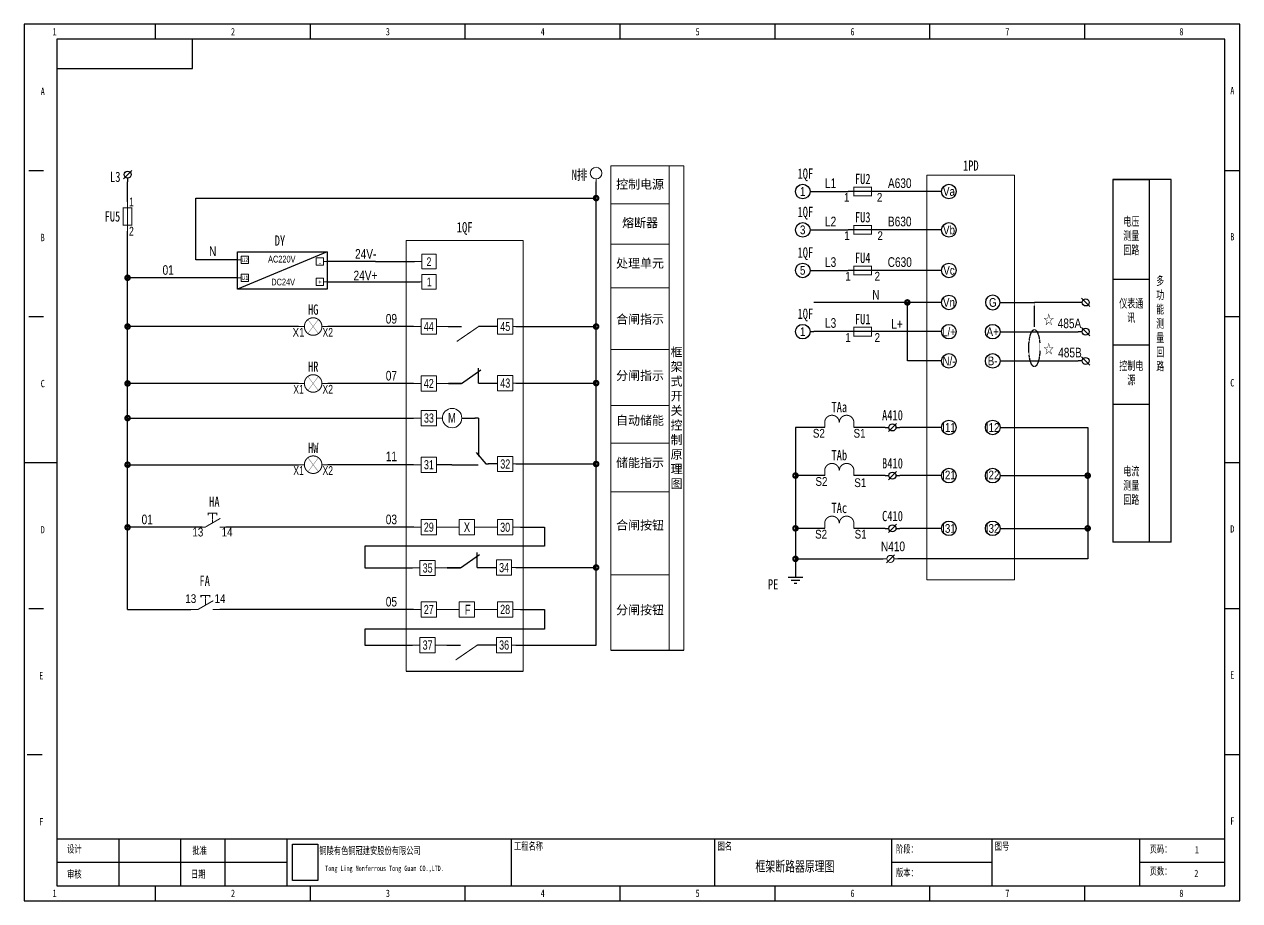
# Model space of a CAD drawing. Header units: millimetres. Extents: x 401220 to 2750366, y -101310 to 943175.
# Drawn here: x 1110437 to 1172018, y 68283 to 112675 of the extents above; entities that cross this region are included whole.
import ezdxf
from ezdxf.enums import TextEntityAlignment as Align

# ---------------------------------------------------------------- set-up
doc = ezdxf.new("R2010")
doc.units = ezdxf.units.MM
doc.linetypes.add('HIDDEN', pattern=[0.375, 0.25, -0.125])
doc.layers.add('CONNECT', color=3, linetype='Continuous')
doc.layers.add('DIM', color=1, linetype='Continuous')
doc.layers.add('TEXT', color=4, linetype='Continuous', lineweight=0)
doc.styles.add('IDQSTYLE', font='NSimSun.ttf', dxfattribs={"width": 0.7})
doc.styles.add('LEAD', font='simsun.ttf', dxfattribs={"width": 0.8})
doc.styles.add('NERIN_ISOCP', font='simsun.ttf', dxfattribs={"width": 0.75})
doc.styles.add('ROMANS', font='仿宋_GB2312.ttf', dxfattribs={"width": 0.67})
doc.styles.get("Standard").update_dxf_attribs({"font": 'arial.ttf', "bigfont": 'hzdx.shx'})

# ---------------------------------------------------------------- blocks, each defined once
blk = doc.blocks.new('SYMB2_M_PWF2')
at = {"color": 7}
for p, q in [((0.5, 0), (0, 0)), ((2.5, 0), (0.5, 0)), ((10, 0), (7.5, 0))]:
    blk.add_line(p, q, dxfattribs=at)
at = {"color": 7, "linetype": 'HIDDEN'}
blk.add_line((5, -1.44), (5, -4.8), dxfattribs=at)
at = {"color": 7, "linetype": 'Continuous', "const_width": 0.35}
blk.add_lwpolyline([(7.5, 0), (2.3, -3)], dxfattribs=at)
at = {"color": 7, "const_width": 0.35}
blk.add_lwpolyline([(6.5, -4.1), (6.5, -4.8), (3.5, -4.8), (3.5, -4.1)], dxfattribs=at)
blk = doc.blocks.new('SYMB2_M_PWF31')
at = {"color": 7}
for p, q in [((0, 0), (2, 0)), ((10, 0), (8, 0))]:
    blk.add_line(p, q, dxfattribs=at)
at = {"color": 7, "const_width": 0.35}
blk.add_lwpolyline([(2, 0, 1), (8, 0, 1), (2, 0, -0.185156)], format="xyb", dxfattribs=at)
at = {"color": 7, "const_width": 0.1}
for points in [[(6.8, 2.4), (3.2, -2.4)], [(3.2, 2.4), (6.8, -2.4)]]:
    blk.add_lwpolyline(points, dxfattribs=at)
blk = doc.blocks.new('SYMB2_M_PWF20')
at = {"color": 7}
blk.add_line((0, 0), (10, 0), dxfattribs=at)
at = {"color": 7, "const_width": 0.35}
blk.add_lwpolyline([(8, -1.5), (8, 1.5), (2, 1.5), (2, -1.5)], close=True, dxfattribs=at)
blk = doc.blocks.new('SYMB2_S_PWF22a')
for p, q in [((1.41, 3.91), (-1.41, 1.09)), ((0, 1.3), (0, 0))]:
    blk.add_line(p, q)
blk.add_circle((0, 2.5), 1.2)
blk = doc.blocks.new('SYMB2_S_PWF15')
blk.add_line((0, 1), (0, 0))
blk.add_circle((0, 3), 2)
blk = doc.blocks.new('SYMB2_M_PWF26')
at = {"color": 7, "const_width": 0.35}
for points in [[(0, 0), (0, 1.67, -1), (5, 1.67, -2.414214)], [(5, 1.67, -1), (10, 1.67), (10, 0)]]:
    blk.add_lwpolyline(points, format="xyb", dxfattribs=at)
blk = doc.blocks.new('SYMB2_S_PWF4')
at = {"color": 7}
for p, q in [((-5, -0.5), (-5, 0.5)), ((-4, -1.5), (-4, 1.5)), ((-3, -2.5), (-3, 2.5)), ((0, 0), (-3, 0))]:
    blk.add_line(p, q, dxfattribs=at)
at = {"color": 7, "const_width": 0.3}
for points in [[(-5, 0.5), (-5, -0.5)], [(-4, 1.5), (-4, -1.5)], [(-3, 2.5), (-3, -2.5)]]:
    blk.add_lwpolyline(points, dxfattribs=at)
blk = doc.blocks.new('SYMB2_S_PWF23a')
for p, q in [((0, -1.3), (0, 0)), ((1.41, -1.09), (-1.41, -3.91))]:
    blk.add_line(p, q)
blk.add_circle((0, -2.5), 1.2)
blk = doc.blocks.new('SYMB2_M_PWF87')
at = {"color": 7}
for p, q in [((0, 0), (1.3, 0)), ((3.7, 0), (5, 0))]:
    blk.add_line(p, q, dxfattribs=at)
for p, q in [((2.5, 0), (1.1, -1.4)), ((3.9, 1.4), (2.5, 0))]:
    blk.add_line(p, q)
blk.add_circle((2.5, 0), 1.2)
blk = doc.blocks.new('SYMB2_S_PWF13a')
blk.add_line((-1.25, 0), (0, 0))
blk.add_circle((-3.75, 0), 2.5)
blk = doc.blocks.new('SYMB2_S_PWF27')
blk.add_line((-5, 0), (0, 0))
blk.add_lwpolyline([(-15, 5), (-5, 5), (-5, -5), (-15, -5)], close=True)
blk = doc.blocks.new('SYMB2_S_PWF30')
at = {"xscale": 0.5000000000000007, "yscale": 0.5000000000000007, "zscale": 0.5000000000000007, "rotation": 179.9999969295298}
blk.add_blockref('SYMB2_S_PWF27', (0, 0), dxfattribs=at)

msp = doc.modelspace()

# ---------------------------------------------------------------- linework, layer by layer
at = {"ltscale": 4}
for p, q in [((1117088, 111928), (1117088, 112675.3)), ((1124935.1, 111928), (1124935.1, 112675.3)), ((1132782.2, 111928), (1132782.2, 112675.3)), ((1140629.3, 111928), (1140629.3, 112675.3)), ((1148476.3, 111928), (1148476.3, 112675.3)), ((1156323.4, 111928), (1156323.4, 112675.3)), ((1164170.5, 111928), (1164170.5, 112675.3)), ((1118956.3, 110433.3), (1118956.3, 111928)), ((1112080.8, 110433.3), (1118956.3, 110433.3)), ((1110660.8, 105276.7), (1111408.2, 105276.7)), ((1171270.3, 105276.7), (1172017.6, 105276.7)), ((1110660.8, 97878), (1111408.2, 97878)), ((1171270.3, 97878), (1172017.6, 97878)), ((1110436.6, 90479.3), (1112080.8, 90479.3)), ((1171270.3, 90479.3), (1172017.6, 90479.3)), ((1110660.8, 83080.6), (1111408.2, 83080.6)), ((1171270.3, 83080.6), (1172017.6, 83080.6)), ((1110586.1, 75681.9), (1111333.4, 75681.9)), ((1171270.3, 75681.9), (1172017.6, 75681.9)), ((1112080.8, 71422), (1171270.3, 71422)), ((1115219.6, 71422), (1115219.6, 69030.5)), ((1118358.4, 71422), (1118358.4, 69030.5)), ((1120600.5, 71422), (1120600.5, 69030.5)), ((1123739.3, 71422), (1123739.3, 69030.5)), ((1135098.9, 71422), (1135098.9, 69030.5)), ((1145412.2, 71422), (1145412.2, 69030.5)), ((1154380.4, 71422), (1154380.4, 69030.5)), ((1159462.3, 71422), (1159462.3, 69030.5)), ((1166935.7, 71422), (1166935.7, 69030.5)), ((1112080.8, 70226.3), (1123739.3, 70226.3)), ((1154380.4, 70226.3), (1159462.3, 70226.3)), ((1166935.7, 70226.3), (1171270.3, 70226.3)), ((1117088, 68283.2), (1117088, 69030.5)), ((1124935.1, 68283.2), (1124935.1, 69030.5)), ((1132782.2, 68283.2), (1132782.2, 69030.5)), ((1140629.3, 68283.2), (1140629.3, 69030.5)), ((1148476.3, 68283.2), (1148476.3, 69030.5)), ((1156323.4, 68283.2), (1156323.4, 69030.5)), ((1164170.5, 68283.2), (1164170.5, 69030.5))]:
    msp.add_line(p, q, dxfattribs=at)
for p, q in [((1119127.7, 100743.8), (1119127.7, 103871.8)), ((1119127.7, 103871.8), (1139409.5, 103871.8)), ((1125787.2, 101152.6), (1121247, 99253.2)), ((1121247, 100743.8), (1119127.7, 100743.8)), ((1128226.1, 100654), (1125787.2, 100654)), ((1128226.1, 100654), (1130200.3, 100654)), ((1125787.2, 99627.5), (1130156.2, 99627.3)), ((1160059.1, 98587.5), (1161614.8, 98587)), ((1133445.4, 94502.2), (1133445.4, 95261.7)), ((1132590.2, 94482.9), (1131921.9, 94482.9)), ((1131921.9, 94482.9), (1132577.6, 94482.9)), ((1133445.4, 94502.2), (1134412, 94502.2)), ((1133444.8, 92729.5), (1133444.9, 90801.5)), ((1133338, 90983), (1133821.5, 90404.4)), ((1135573.1, 87199.4), (1136801.6, 87199.4)), ((1136801.6, 87199.4), (1136801.6, 86235.4)), ((1136801.6, 86235.4), (1127695.5, 86235.4)), ((1127695.5, 86235.4), (1127695.5, 85136.3)), ((1133386.7, 85155.7), (1133386.7, 85915.2)), ((1127695.5, 85136.3), (1130098.3, 85136.5)), ((1132531.5, 85136.5), (1131863.2, 85136.5)), ((1131863.2, 85136.5), (1132519, 85136.5)), ((1133386.7, 85155.7), (1134353.3, 85155.7)), ((1135572.8, 83037), (1136801.6, 83037)), ((1136801.6, 83037), (1136801.6, 82032.9)), ((1136801.6, 82032.9), (1127695.7, 82032.9)), ((1127695.7, 82032.9), (1127695.7, 81233.1)), ((1127695.7, 81233.1), (1130097.9, 81233.1)), ((1140155.4, 80966.2), (1143856.8, 80966.2)), ((1129786.2, 79912.7), (1135708.6, 79912.7))]:
    msp.add_line(p, q)
at = {"color": 7}
for p, q in [((1130156.2, 99627.3), (1130483, 99627.3)), ((1131910.3, 97366.6), (1132590.6, 97366.6)), ((1134417.3, 97366.8), (1133454.7, 97366.8)), ((1132604.6, 92729.6), (1133002.4, 92729.6)), ((1133002.4, 92729.6), (1133273.3, 92729.6)), ((1133444.9, 92729.5), (1133260.6, 92729.6)), ((1132096.1, 90366.1), (1131323.8, 90366.1)), ((1132096.1, 90366.1), (1133431.2, 90366.1)), ((1133821.5, 90404.4), (1133956.9, 90404.4)), ((1134418.6, 90404.2), (1133944.2, 90404.4)), ((1131851.6, 81233.2), (1132531.9, 81233.2)), ((1134358.7, 81233.4), (1133396, 81233.4))]:
    msp.add_line(p, q, dxfattribs=at)
at = {"color": 7, "linetype": 'HIDDEN', "ltscale": 5}
msp.add_line((1161614.8, 97351.7), (1161614.8, 98587), dxfattribs=at)
at = {"ltscale": 2}
for p, q in [((1132588.5, 94482.9), (1133565.7, 95171.4)), ((1132529.8, 85136.5), (1133507, 85824.9))]:
    msp.add_line(p, q, dxfattribs=at)
at = {"ltscale": 4}
for points in [[(1110436.6, 68283.2), (1172017.6, 68283.2), (1172017.6, 112675.3), (1110436.6, 112675.3)], [(1112080.8, 69030.5), (1171270.3, 69030.5), (1171270.3, 111928), (1112080.8, 111928)]]:
    msp.add_lwpolyline(points, close=True, dxfattribs=at)
at = {"color": 7, "const_width": 222.1}
for points in [[(1139354, 103871.8, 1), (1139465, 103871.8, 1)], [(1139354, 103871.8, 1), (1139465, 103871.8, 1)], [(1115613.2, 99837.4, 1), (1115724.3, 99837.4, 1)], [(1155122.4, 98587.5, 1), (1155233.4, 98587.5, 1)], [(1115613.2, 97366.5, 1), (1115724.3, 97366.5, 1)], [(1139354.2, 97366.4, 1), (1139465.2, 97366.4, 1)], [(1139354.2, 97366.4, 1), (1139465.2, 97366.4, 1)], [(1139354.2, 97366.1, 1), (1139465.2, 97366.1, 1)], [(1115613.2, 94482.9, 1), (1115724.3, 94482.9, 1)], [(1115613.2, 94482.9, 1), (1115724.3, 94482.9, 1)], [(1139354.2, 94502.2, 1), (1139465.2, 94502.2, 1)], [(1139354.2, 94502.2, 1), (1139465.2, 94502.2, 1)], [(1139354.2, 94501.9, 1), (1139465.2, 94501.9, 1)], [(1115613.4, 92729.1, 1), (1115724.4, 92729.1, 1)], [(1115613.4, 90367.3, 1), (1115724.4, 90367.3, 1)], [(1139354.2, 90404.2, 1), (1139465.2, 90404.2, 1)], [(1139354.2, 90404.2, 1), (1139465.2, 90404.2, 1)], [(1139354.2, 90403.9, 1), (1139465.2, 90403.9, 1)], [(1149454.3, 89815.5, 1), (1149565.3, 89815.5, 1)], [(1164259.8, 89815.5, 1), (1164370.9, 89815.5, 1)], [(1115613.2, 87195.2, 1), (1115724.3, 87195.2, 1)], [(1149454.3, 87144, 1), (1149565.3, 87144, 1)], [(1164259.8, 87144, 1), (1164370.9, 87144, 1)], [(1149454.3, 85597.8, 1), (1149565.3, 85597.8, 1)], [(1139354.2, 85160.2, 1), (1139465.2, 85160.2, 1)], [(1139354.2, 85160.2, 1), (1139465.2, 85160.2, 1)], [(1139354.2, 85160.2, 1), (1139465.2, 85160.2, 1)]]:
    msp.add_lwpolyline(points, format="xyb", close=True, dxfattribs=at)
for points in [[(1121247, 101152.6), (1125787.2, 101152.6), (1125787.2, 99253.2), (1121247, 99253.2)], [(1124031.7, 71150.4), (1125307.2, 71150.4), (1125307.2, 69301.6), (1124031.7, 69301.6)]]:
    msp.add_lwpolyline(points, close=True)
at = {"color": 7, "const_width": 54.2}
for points in [[(1133454.7, 97366.8), (1132350.4, 96610)], [(1133396, 81233.4), (1132291.7, 80476.6)]]:
    msp.add_lwpolyline(points, dxfattribs=at)
at = {"color": 7, "linetype": 'HIDDEN', "ltscale": 5}
msp.add_ellipse((1161614.8, 96272), major_axis=(0, 939), ratio=0.3023258, dxfattribs=at)
at = {"layer": 'CONNECT', "color": 7}
for p, q in [((1115668.8, 103679.8), (1115668.8, 104692.3)), ((1139409.5, 84247.6), (1139409.5, 104692.3)), ((1165585.4, 104814.6), (1167435.8, 104814.6)), ((1168546.6, 104814.6), (1165585.4, 104814.6)), ((1165585.4, 104814.6), (1165585.4, 88852.4)), ((1167435.8, 104814.6), (1167435.8, 88852.4)), ((1168546.6, 88852.4), (1168546.6, 104814.6)), ((1150435.6, 104206.1), (1152175.7, 104206.1)), ((1156728.6, 104206.1), (1153656.2, 104206.1)), ((1165585.4, 104288), (1165585.4, 88325.8)), ((1167435.8, 104288), (1167435.8, 88325.8)), ((1168546.6, 88325.8), (1168546.6, 104288)), ((1165585.4, 103795), (1165585.4, 87832.8)), ((1167435.8, 103795), (1167435.8, 87832.8)), ((1168546.6, 87832.8), (1168546.6, 103795)), ((1165585.4, 103268.3), (1165585.4, 87306.1)), ((1165585.4, 102926.7), (1165585.4, 86964.5)), ((1167435.8, 103268.3), (1167435.8, 87306.1)), ((1167435.8, 102926.7), (1167435.8, 86964.5)), ((1168546.6, 87306.1), (1168546.6, 103268.3)), ((1168546.6, 86964.5), (1168546.6, 102926.7)), ((1150435.6, 102264.2), (1152175.7, 102264.2)), ((1156728.6, 102264.2), (1153656.2, 102264.2)), ((1165585.4, 102400), (1165585.4, 86437.8)), ((1167435.8, 102400), (1167435.8, 86437.8)), ((1168546.6, 86437.8), (1168546.6, 102400)), ((1115668.8, 99331), (1115668.8, 102199.2)), ((1115668.8, 83036.8), (1115668.8, 100250.7)), ((1121247, 99837.4), (1115668.8, 99837.4)), ((1150435.6, 100209.5), (1152175.7, 100209.5)), ((1156728.6, 100209.5), (1153656.2, 100209.5)), ((1167435.8, 99752), (1165585.4, 99752)), ((1156728.6, 98587.5), (1150435.6, 98587.5)), ((1155177.9, 95625.7), (1155177.9, 98587.5)), ((1163847, 98587), (1161614.8, 98587)), ((1124331.9, 97366.5), (1115668.8, 97366.5)), ((1128204.3, 97366.5), (1125812.5, 97366.5)), ((1130156.6, 97366.5), (1128204.3, 97366.5)), ((1135338.4, 97366.4), (1139409.7, 97366.4)), ((1156728.6, 97106.6), (1150435.6, 97106.6)), ((1160059.1, 97106.3), (1163840.5, 97106.3)), ((1167435.8, 96422.3), (1165585.4, 96422.3)), ((1156728.6, 95625.7), (1155177.9, 95625.7)), ((1160059.1, 95625.4), (1163840.5, 95625.4)), ((1124331.9, 94482.9), (1115668.8, 94482.9)), ((1128204.3, 94482.9), (1125812.5, 94482.9)), ((1130156.6, 94482.9), (1128204.3, 94482.9)), ((1135338.4, 94502.2), (1139409.7, 94502.2)), ((1167435.8, 93420.4), (1165585.4, 93420.4)), ((1115668.9, 92729.6), (1130156.7, 92729.6)), ((1150990, 92254.6), (1149509.8, 92254.6)), ((1149509.8, 92254.6), (1149509.8, 86164.2)), ((1154054.7, 92254.6), (1152470.6, 92254.6)), ((1156728.6, 92254.6), (1154794.9, 92254.6)), ((1160059.1, 92254.6), (1164315.4, 92254.6)), ((1164315.4, 92254.6), (1164315.4, 86667.7)), ((1149509.8, 91184.7), (1149509.8, 85094.3)), ((1164315.4, 91184.7), (1164315.4, 85597.8)), ((1115668.9, 90367.8), (1124332.1, 90367.8)), ((1130156.7, 90367.8), (1125812.6, 90367.8)), ((1135338.4, 90404.2), (1139409.7, 90404.2)), ((1150990, 89815.5), (1149509.8, 89815.5)), ((1154054.7, 89815.5), (1152470.6, 89815.5)), ((1156728.6, 89815.5), (1154794.9, 89815.5)), ((1160059.1, 89815.5), (1164315.4, 89815.5)), ((1118425.5, 87204), (1115668.8, 87204)), ((1118587.7, 87204), (1116201.2, 87204)), ((1119453.7, 87203.9), (1118506.9, 87204)), ((1121594.4, 87203.9), (1120647.6, 87204)), ((1122846.1, 87203.8), (1121438.4, 87203.9)), ((1124329, 87203.8), (1122130.6, 87204)), ((1130178, 87203.8), (1122219.3, 87204)), ((1128204.5, 87203.8), (1125809.6, 87203.8)), ((1130156.7, 87203.8), (1128204.5, 87203.8)), ((1150990, 87144), (1149509.8, 87144)), ((1154054.7, 87144), (1152470.6, 87144)), ((1156728.6, 87144), (1154794.9, 87144)), ((1160059.1, 87144), (1164315.4, 87144)), ((1139409.7, 81233), (1139409.7, 86481.6)), ((1168546.6, 86437.8), (1165585.4, 86437.8)), ((1167435.8, 86437.8), (1165585.4, 86437.8)), ((1149509.8, 85597.8), (1153952.5, 85597.8)), ((1164315.4, 85597.8), (1154692.8, 85597.8)), ((1135338.8, 85160.2), (1139409.7, 85160.2)), ((1115668.9, 83036.8), (1115668.9, 84188.3)), ((1115668.9, 83036.8), (1118871.3, 83036.8)), ((1128204.5, 83036.8), (1120351.9, 83036.8)), ((1130156.7, 83036.8), (1128204.5, 83036.8)), ((1135338.1, 81233), (1139409.7, 81233))]:
    msp.add_line(p, q, dxfattribs=at)
at = {"layer": 'TEXT', "color": 7}
for p, q in [((1143856.5, 105506.8), (1140155.1, 105506.8)), ((1143856.5, 105506.8), (1140155.1, 105506.8)), ((1140155.4, 80966.2), (1140155.1, 105506.8)), ((1140155.4, 80966.2), (1140155.1, 105506.8)), ((1143116.2, 105506.8), (1143116.2, 80966.2)), ((1143116.9, 105506.8), (1143116.9, 80966.2)), ((1143856.5, 105506.8), (1143857.1, 80966.2)), ((1143857.1, 105506.8), (1143857.1, 80966.2)), ((1143116.2, 103582), (1140155.1, 103582)), ((1143116.2, 103582), (1140155.1, 103582)), ((1135708.4, 101730.7), (1129786, 101730.7)), ((1143116.2, 101546.5), (1140155.1, 101546.5)), ((1143116.2, 101546.5), (1140155.1, 101546.5)), ((1143116.2, 101546.5), (1140155.1, 101546.5)), ((1143116.2, 101546.5), (1140155.1, 101546.5)), ((1143116.2, 99327.2), (1140155.1, 99327.2)), ((1143116.2, 99327.2), (1140155.1, 99327.2)), ((1131921.9, 97366.6), (1131317.6, 97366.6)), ((1143116.2, 96201.3), (1140155.1, 96201.3)), ((1143116.2, 96201.3), (1140155.1, 96201.3)), ((1143116.2, 96201.3), (1140155.1, 96201.3)), ((1143116.2, 96201.3), (1140155.1, 96201.3)), ((1131921.9, 94482.9), (1131317.6, 94482.9)), ((1143116.4, 93374.1), (1140155.3, 93374.1)), ((1131323.8, 92729.6), (1131623.2, 92729.6)), ((1143116.2, 91462.6), (1140155.1, 91462.6)), ((1143116.2, 88989.5), (1140155.1, 88989.5)), ((1143116.2, 88989.5), (1140155.1, 88989.5)), ((1131317.7, 87204.2), (1132475.8, 87204)), ((1133249.5, 87203.9), (1134412.9, 87203.8)), ((1131863.2, 85136.5), (1131258.9, 85136.5)), ((1143116.2, 84781.8), (1140155.1, 84781.8)), ((1131317.3, 83036.8), (1132475, 83036.6)), ((1133248.8, 83036.9), (1134412.5, 83036.8)), ((1131863.2, 81233.2), (1131258.9, 81233.2)), ((1143116.5, 80966.2), (1140155.4, 80966.2))]:
    msp.add_line(p, q, dxfattribs=at)
at = {"layer": 'TEXT', "color": 7, "ltscale": 5}
for p, q in [((1135708.4, 101730.7), (1129786, 101730.7)), ((1135708.4, 101730.7), (1129786, 101730.7)), ((1129786, 101730.7), (1129786.2, 79912.7)), ((1129786.2, 101730.7), (1129786.2, 80003.9)), ((1135708.6, 79912.7), (1135708.4, 101730.7)), ((1135708.6, 80003.9), (1135708.4, 101730.7))]:
    msp.add_line(p, q, dxfattribs=at)
msp.add_lwpolyline([(1156173.4, 84535.6), (1160614.3, 84535.6), (1160614.3, 105036.3), (1156173.4, 105036.3), (1156173.4, 84535.6)], dxfattribs=at)
at = {"layer": 'TEXT', "color": 7}
for points in [[(1132475.8, 86817.1), (1133249.5, 86817.1), (1133249.5, 87590.8), (1132475.8, 87590.8)], [(1132475, 82649.7), (1133248.8, 82649.7), (1133248.8, 83423.4), (1132475, 83423.4)]]:
    msp.add_lwpolyline(points, close=True, dxfattribs=at)
msp.add_circle((1132113.9, 92729.6), 490.7, dxfattribs=at)

# ---------------------------------------------------------------- block references
at = {"color": 7, "xscale": 148.0550399978455, "yscale": 148.0550399978455, "zscale": 148.0550399978455}
for name, p in [('SYMB2_S_PWF22a', (1115668.8, 104692.3)), ('SYMB2_S_PWF13a', (1150435.6, 104206.1)), ('SYMB2_S_PWF13a', (1150435.6, 102264.2)), ('SYMB2_S_PWF13a', (1150435.6, 100209.5)), ('SYMB2_S_PWF13a', (1150435.6, 97106.6)), ('SYMB2_S_PWF13a', (1160059.1, 97106.3)), ('SYMB2_S_PWF13a', (1160059.1, 95625.4)), ('SYMB2_M_PWF26', (1150990, 92254.6)), ('SYMB2_M_PWF87', (1154054.7, 92254.6)), ('SYMB2_S_PWF13a', (1160059.1, 92254.6)), ('SYMB2_M_PWF26', (1150990, 89815.5)), ('SYMB2_M_PWF87', (1154054.7, 89815.5)), ('SYMB2_S_PWF13a', (1160059.1, 89815.5)), ('SYMB2_M_PWF26', (1150990, 87144)), ('SYMB2_S_PWF13a', (1160059.1, 87144)), ('SYMB2_M_PWF87', (1154054.7, 87144))]:
    msp.add_blockref(name, p, dxfattribs=at)
at = {"color": 7}
for name, p, xscale, yscale, zscale, rotation in [('SYMB2_M_PWF20', (1153656.2, 104206.1), 148.0550399978457, 148.0550399978457, 148.0550399978457, 179.9999969264097), ('SYMB2_S_PWF13a', (1156728.6, 104206.1), 148.0550399978457, 148.0550399978457, 148.0550399978457, 179.9999969264097), ('SYMB2_M_PWF20', (1153656.2, 102264.2), 148.0550399978457, 148.0550399978457, 148.0550399978457, 179.9999969264097), ('SYMB2_S_PWF13a', (1156728.6, 102264.2), 148.0550399978457, 148.0550399978457, 148.0550399978457, 179.9999969264097), ('SYMB2_M_PWF20', (1153656.2, 100209.5), 148.0550399978457, 148.0550399978457, 148.0550399978457, 179.9999969264097), ('SYMB2_S_PWF13a', (1156728.6, 100209.5), 148.0550399978457, 148.0550399978457, 148.0550399978457, 179.9999969264097), ('SYMB2_S_PWF13a', (1156728.6, 98587.5), 148.0550399978457, 148.0550399978457, 148.0550399978457, 179.9999969264097), ('SYMB2_S_PWF13a', (1160059.1, 98587.5), -148.0550399978457, 148.0550399998654, 148.0550400000001, 180.0000030735903), ('SYMB2_S_PWF23a', (1163847, 98587), 148.0550399998654, 148.0550399998654, 148.0550399998654, 89.99999846379107), ('SYMB2_M_PWF20', (1153656.2, 97106.6), 148.0550399978457, 148.0550399978457, 148.0550399978457, 179.9999969264097), ('SYMB2_S_PWF13a', (1156728.6, 97106.6), 148.0550399978457, 148.0550399978457, 148.0550399978457, 179.9999969264097), ('SYMB2_S_PWF23a', (1163840.5, 97106.3), 148.0550399998654, 148.0550399998654, 148.0550399998654, 89.99999846379107), ('SYMB2_S_PWF13a', (1156728.6, 95625.7), 148.0550399978457, 148.0550399978457, 148.0550399978457, 179.9999969264097), ('SYMB2_S_PWF23a', (1163840.5, 95625.4), 148.0550399998654, 148.0550399998654, 148.0550399998654, 89.99999846379107), ('SYMB2_S_PWF13a', (1156728.6, 92254.6), 148.0550399978457, 148.0550399978457, 148.0550399978457, 179.9999969264097), ('SYMB2_S_PWF13a', (1156728.6, 89815.5), 148.0550399978457, 148.0550399978457, 148.0550399978457, 179.9999969264097), ('SYMB2_S_PWF13a', (1156728.6, 87144), 148.0550399978457, 148.0550399978457, 148.0550399978457, 179.9999969264097), ('SYMB2_S_PWF4', (1149509.8, 85094.3), 148.0550399998654, 148.0550399998654, 148.0550399998654, 89.99999846379107)]:
    msp.add_blockref(name, p, dxfattribs=dict(at, xscale=xscale, yscale=yscale, zscale=zscale, rotation=rotation))
at = {"layer": 'TEXT', "color": 7}
for name, p, xscale, yscale, zscale in [('SYMB2_S_PWF15', (1139409.5, 104692.3), 148.0550399978455, 148.0550399978455, 148.0550399978455), ('SYMB2_S_PWF30', (1130199.9, 100653.8), 148.0550399978455, 148.0550399978455, 148.0550399978455), ('SYMB2_S_PWF30', (1121247, 100743.8), 74.02751999892274, 74.02751999892274, 74.02751999892274), ('SYMB2_S_PWF30', (1125787.4, 100653.9), -74.02751999892274, 74.0275199999327, 74.02752000000004), ('SYMB2_S_PWF30', (1121247, 99837.3), 74.02751999892274, 74.02751999892274, 74.02751999892274), ('SYMB2_S_PWF30', (1125787.4, 99627.4), -74.02751999892274, 74.0275199999327, 74.02752000000004), ('SYMB2_M_PWF31', (1124331.9, 97366.5), 148.0550399978455, 148.0550399978455, 148.0550399978455), ('SYMB2_S_PWF30', (1130156.6, 97366.5), 154.750075197748, 154.750075197748, 154.750075197748), ('SYMB2_M_PWF31', (1124331.9, 94482.9), 148.0550399978455, 148.0550399978455, 148.0550399978455), ('SYMB2_S_PWF30', (1130156.6, 94482.8), 154.750075197748, 154.750075197748, 154.750075197748), ('SYMB2_S_PWF30', (1130162.8, 92729.4), 154.750075197748, 154.750075197748, 154.750075197748), ('SYMB2_S_PWF30', (1130162.8, 90365.9), 154.750075197748, 154.750075197748, 154.750075197748), ('SYMB2_S_PWF30', (1130156.7, 87203.8), 154.750075197748, 154.750075197748, 154.750075197748), ('SYMB2_M_PWF87', (1153952.5, 85597.8), 148.0550399978455, 148.0550399978455, 148.0550399978455), ('SYMB2_S_PWF30', (1130097.9, 85136.3), 154.750075197748, 154.750075197748, 154.750075197748), ('SYMB2_S_PWF30', (1130156.3, 83036.6), 154.750075197748, 154.750075197748, 154.750075197748), ('SYMB2_S_PWF30', (1130097.9, 81233.1), 154.750075197748, 154.750075197748, 154.750075197748)]:
    msp.add_blockref(name, p, dxfattribs=dict(at, xscale=xscale, yscale=yscale, zscale=zscale))
for name, p, xscale, yscale, zscale, rotation in [('SYMB2_M_PWF20', (1115668.8, 103679.8), 148.0550399998659, 148.0550399998659, 148.0550399998659, 269.9999952183673), ('SYMB2_S_PWF30', (1130199.9, 99627.2), -148.0550399978457, 148.0550399998654, 148.0550400000001, 180.0000030736034), ('SYMB2_S_PWF30', (1135573, 97366.6), 154.7500751977482, 154.7500751977482, 154.7500751977482, 179.9999969264097), ('SYMB2_S_PWF30', (1135573, 94502.4), 154.7500751977482, 154.7500751977482, 154.7500751977482, 179.9999969264097), ('SYMB2_M_PWF31', (1125812.6, 90367.8), 148.0550399978457, 148.0550399978457, 148.0550399978457, 179.9999969264097), ('SYMB2_S_PWF30', (1135579.6, 90404.4), 154.7500751977482, 154.7500751977482, 154.7500751977482, 179.9999969264097), ('SYMB2_M_PWF2', (1120709.9, 87204), 148.0550399978457, 148.0550399978457, 148.0550399978457, 179.9999969264097), ('SYMB2_S_PWF30', (1135573.5, 87199.5), 154.7500751977482, 154.7500751977482, 154.7500751977482, 179.9999969264097), ('SYMB2_S_PWF30', (1135514.3, 85155.9), 154.7500751977482, 154.7500751977482, 154.7500751977482, 179.9999969264097), ('SYMB2_M_PWF2', (1120351.9, 83036.8), 148.0550399978457, 148.0550399978457, 148.0550399978457, 179.9999969264097), ('SYMB2_S_PWF30', (1135572.8, 83037), 154.7500751977482, 154.7500751977482, 154.7500751977482, 179.9999969264097), ('SYMB2_S_PWF30', (1135514.3, 81233.2), 154.7500751977482, 154.7500751977482, 154.7500751977482, 179.9999969264097)]:
    msp.add_blockref(name, p, dxfattribs=dict(at, xscale=xscale, yscale=yscale, zscale=zscale, rotation=rotation))

# ---------------------------------------------------------------- texts
at = {"style": 'IDQSTYLE', "width": 0.7}
for s, p in [('1', (1111968.7, 112002.7)), ('2', (1121011.5, 112002.7)), ('3', (1128858.6, 112002.7)), ('4', (1136705.7, 112002.7)), ('5', (1144552.8, 112002.7)), ('6', (1152399.9, 112002.7)), ('7', (1160247, 112002.7)), ('8', (1169065.6, 112002.7)), ('A', (1111370.8, 108976)), ('A', (1171644, 109013.4)), ('B', (1111370.8, 101577.3)), ('B', (1171644, 101614.7)), ('C', (1111370.8, 94178.6)), ('C', (1171644, 94216)), ('D', (1111370.8, 86779.9)), ('D', (1171644, 86817.3)), ('E', (1111296.1, 79381.2)), ('E', (1171644, 79418.6)), ('F', (1111296.1, 71982.5)), ('F', (1171644, 72019.9)), ('1', (1111968.7, 68357.9)), ('2', (1121011.5, 68357.9)), ('3', (1128858.6, 68357.9)), ('4', (1136705.7, 68357.9)), ('5', (1144552.8, 68357.9)), ('6', (1152399.9, 68357.9)), ('7', (1160247, 68357.9)), ('8', (1169065.6, 68357.9))]:
    msp.add_text(s, height=374.4, dxfattribs=at).set_placement(p, align=Align.BOTTOM_CENTER)
for s, p in [('设计', (1112603.9, 70600)), ('批准', (1118956.3, 70525.2)), ('工程名称', (1135248.4, 70749.4)), ('图名', (1145561.7, 70749.4)), ('阶段：', (1154604.6, 70600)), ('图号', (1159611.8, 70749.4)), ('页码：', (1167458.9, 70600)), ('审核', (1112603.9, 69329.5)), ('日期', (1118881.6, 69329.5)), ('版本：', (1154604.6, 69404.2)), ('页数：', (1167458.9, 69478.9))]:
    msp.add_text(s, height=374.42, dxfattribs=at).set_placement(p, align=Align.BOTTOM_LEFT)
for s, height, p in [('铜陵有色铜冠建安股份有限公司', 374.419, (1125385.1, 71005.7)), ('Tong Ling Nonferrous Tong Guan CO.,LTD.', 269.581, (1125684, 70055.1))]:
    msp.add_text(s, height=height, dxfattribs=at).set_placement(p, align=Align.TOP_LEFT)
for s, p in [('1', (1169850.4, 70674.7)), ('2', (1169820.5, 69478.9))]:
    msp.add_text(s, height=374.4, dxfattribs=at).set_placement(p, align=Align.CENTER)
msp.add_text('框架断路器原理图', height=524.19, dxfattribs=at).set_placement((1149481.7, 70024.4), align=Align.MIDDLE_CENTER)
at = {"color": 7, "char_height": 488.6, "width": 517.571, "attachment_point": 1, "style": 'LEAD'}
for insert in [(1162076.1, 97963.9), (1162076.1, 96483)]:
    msp.add_mtext('☆\\P', dxfattribs=dict(at, insert=insert))
at = {"layer": 'CONNECT', "color": 7, "attachment_point": 5, "style": 'ROMANS'}
for s, insert, char_height, width in [('{\\W1;控制电源}', (1141635.7, 104544.4), 444.17, 2928.673), ('{\\W1;熔断器}', (1141635.7, 102593.2), 444.17, 2928.673), ('{\\fSimSun|b0|i0|c134|p2;电压}\\P{\\fSimSun|b0|i0|c134|p2;测量}\\P{\\fSimSun|b0|i0|c134|p2;回路}', (1166525.4, 101941.4), 433.061, 2318.328), ('{\\fSimSun|b0|i0|c134|p2;\\W1;处理单元}', (1141635.7, 100545.3), 444.165, 2928.673), ('{\\fSimSun|b0|i0|c134|p2;多\\P功\\P能}\\P{\\fSimSun|b0|i0|c134|p2;测}\\P{\\fSimSun|b0|i0|c134|p2;量}\\P{\\fSimSun|b0|i0|c134|p2;回}\\P{\\fSimSun|b0|i0|c134|p2;路}', (1167991.2, 97495.5), 433.061, 2472.305), ('{\\fSimSun|b0|i0|c134|p2;仪表通讯}', (1166525.4, 98148.4), 433.061, 1342.184), ('{\\W1;合闸指示}', (1141635.7, 97709.5), 444.17, 2928.673), ('{\\W1;\\P框\\P架\\P式\\P开\\P关\\P控\\P制\\P原\\P理\\P图}', (1143486.4, 93082.5), 444.17, 995.443), ('{\\fSimSun|b0|i0|c134|p2;控制电源}', (1166525.4, 94995.2), 433.061, 1342.184), ('{\\W1;分闸指示}', (1141635.7, 94855.5), 444.17, 2928.673), ('{\\W1;自动储能}', (1141635.8, 92586.2), 444.17, 2928.673), ('{\\W1;储能指示}', (1141635.8, 90442.1), 444.17, 2928.673), ('电流\\P测量\\P回路', (1166525.4, 89290.5), 433.06, 2318.328), ('{\\W1;合闸按钮}', (1141635.8, 87278.2), 444.17, 2928.673), ('{\\W1;分闸按钮}', (1141635.8, 82982.7), 444.17, 2928.673)]:
    msp.add_mtext(s, dxfattribs=dict(at, insert=insert, char_height=char_height, width=width))
at = {"layer": 'DIM', "color": 7, "width": 0.75}
for s, height, p in [('L1', 488.58, (1151289.9, 104383.8)), ('A630', 488.58, (1154793.4, 104383.8)), ('L2', 488.58, (1151289.9, 102441.9)), ('B630', 488.58, (1154793.4, 102441.9)), ('N', 488.6, (1119981.8, 100945.4)), ('24V-', 488.58, (1127734.6, 100802.5)), ('01', 488.58, (1117726.2, 99985.5)), ('AC220V', 342.01, (1123482.2, 100609.2)), ('L3', 488.58, (1151289.9, 100387.1)), ('C630', 488.58, (1154793.4, 100387.1)), ('DC24V', 342.01, (1123551.2, 99449)), ('24V+', 488.58, (1127722.8, 99708)), ('N', 488.6, (1153582.1, 98735.5)), ('09', 488.58, (1129035.8, 97514.5)), ('L3', 488.58, (1151289.9, 97302.2)), ('L+', 488.58, (1154656.2, 97254.6)), ('485A', 488.58, (1163393, 97283.9)), ('485B', 488.58, (1163417.5, 95803)), ('07', 488.58, (1129035.8, 94631)), ('11', 488.58, (1129035.9, 90545.4)), ('01', 488.58, (1116663.5, 87351.9)), ('03', 488.58, (1129035.9, 87351.9)), ('05', 488.58, (1129035.9, 83184.8))]:
    msp.add_text(s, height=height, dxfattribs=at).set_placement(p, align=Align.CENTER)
at = {"layer": 'DIM', "color": 7}
for s, height, width, p in [('1', 444.2, 0.8, (1149876, 104206.1)), ('Va', 444.17, 0.8, (1157288.2, 104206.1)), ('3', 444.2, 0.8, (1149876, 102264.2)), ('Vb', 444.17, 0.8, (1157288.2, 102264.2)), ('U2', 222.08, 0.7, (1121617.1, 100743.8)), ('-', 222.1, 0.7, (1125417.2, 100577.2)), ('2', 444.2, 0.7, (1130940.2, 100653.8)), ('5', 444.2, 0.8, (1149876, 100209.5)), ('Vc', 444.17, 0.8, (1157288.2, 100209.5)), ('U1', 222.08, 0.7, (1121617.1, 99837.3)), ('1', 444.2, 0.7, (1130954.6, 99627.2)), ('+', 222.1, 0.7, (1125417.2, 99627.4)), ('Vn', 444.17, 0.8, (1157288.2, 98587.5)), ('G', 444.2, 0.8, (1159508.4, 98587.5)), ('44', 464.25, 0.7, (1130930.3, 97366.5)), ('45', 464.25, 0.7, (1134804.9, 97366.5)), ('1', 444.2, 0.8, (1149876, 97106.6)), ('L/+', 444.17, 0.8, (1157288.2, 97106.6)), ('A+', 444.17, 0.8, (1159499.5, 97106.3)), ('N/-', 444.17, 0.8, (1157288.2, 95625.7)), ('B-', 444.17, 0.8, (1159499.5, 95625.4)), ('42', 464.25, 0.7, (1130930.3, 94482.8)), ('43', 464.25, 0.7, (1134804.9, 94502.3)), ('M', 493.7, 0.7, (1132102.2, 92742.5)), ('33', 464.25, 0.7, (1130936.5, 92729.4)), ('I11', 444.17, 0.8, (1157288.2, 92254.6)), ('I12', 444.17, 0.8, (1159499.5, 92254.6)), ('31', 464.25, 0.7, (1130936.5, 90365.9)), ('32', 464.25, 0.7, (1134805.8, 90404.4)), ('I21', 444.17, 0.8, (1157288.2, 89849.1)), ('I22', 444.17, 0.8, (1159499.5, 89849.1)), ('X', 493.7, 0.7, (1132865.1, 87205.1)), ('29', 464.25, 0.7, (1130930.5, 87203.8)), ('30', 464.25, 0.7, (1134799.8, 87199.5)), ('I31', 444.17, 0.8, (1157288.2, 87138.9)), ('I32', 444.17, 0.8, (1159499.5, 87138.9)), ('35', 464.25, 0.7, (1130871.6, 85136.3)), ('34', 464.25, 0.7, (1134746.2, 85155.8)), ('27', 464.25, 0.7, (1130930.1, 83036.6)), ('F', 493.7, 0.7, (1132902.2, 83024.2)), ('28', 464.25, 0.7, (1134799, 83037)), ('37', 464.25, 0.7, (1130871.6, 81233.1)), ('36', 464.25, 0.7, (1134746.2, 81233.1))]:
    msp.add_text(s, height=height, dxfattribs=dict(at, width=width)).set_placement(p, align=Align.MIDDLE)
for s, height, width, p in [('1', 444.2, 0.8, (1152107.7, 104132.1)), ('2', 444.2, 0.8, (1153772.8, 104132.1)), ('1', 444.2, 0.8, (1152117.4, 102190.2)), ('2', 444.2, 0.8, (1153801.9, 102190.2)), ('1', 444.2, 0.8, (1152175.7, 100135.4)), ('2', 444.2, 0.8, (1153656.2, 100135.4)), ('X2', 444.17, 0.7, (1125812.5, 97292.4)), ('X1', 444.17, 0.8, (1124331.9, 97292.4)), ('1', 444.2, 0.8, (1152175.7, 97032.6)), ('2', 444.2, 0.8, (1153656.2, 97032.6)), ('X1', 444.17, 0.7, (1124331.9, 94408.9)), ('X2', 444.17, 0.7, (1125812.5, 94408.9)), ('S2', 444.17, 0.8, (1150694, 92180.8)), ('S1', 444.17, 0.8, (1152756.8, 92180.6)), ('X1', 444.17, 0.7, (1124332.1, 90293.7)), ('X2', 444.17, 0.7, (1125812.6, 90293.7)), ('S2', 444.17, 0.8, (1150825.5, 89741.4)), ('S1', 444.17, 0.8, (1152795.2, 89677.7)), ('13', 444.17, 0.8, (1119229.4, 87176.7)), ('14', 444.17, 0.8, (1120709.9, 87176.7)), ('S2', 444.17, 0.8, (1150808.6, 87070)), ('S1', 444.17, 0.8, (1152812.3, 87070)), ('13', 444.17, 0.8, (1118871.3, 83805.1)), ('14', 444.17, 0.8, (1120351.9, 83805.1))]:
    msp.add_text(s, height=height, dxfattribs=dict(at, width=width)).set_placement(p, align=Align.TOP_CENTER)
at = {"layer": 'DIM', "color": 7, "width": 0.7}
for s, p in [('1', (1115742.8, 103679.8)), ('2', (1115742.8, 102199.2))]:
    msp.add_text(s, height=444.2, dxfattribs=at).set_placement(p, align=Align.MIDDLE_LEFT)
at = {"layer": 'DIM', "color": 7, "width": 0.75}
msp.add_text('N410', height=488.58, dxfattribs=at).set_placement((1155060.9, 85986.4), align=Align.RIGHT)
at = {"layer": 'DIM', "color": 7, "char_height": 518.19, "style": 'NERIN_ISOCP'}
for s, insert, attachment_point in [('N排', (1138965.4, 105025.4), 6), ('1QF', (1150010, 104724.3), 8), ('1PD', (1158393.9, 105261.1), 8), ('L3', (1115311.3, 104945.1), 6), ('FU5', (1115298.6, 102939.5), 6), ('1QF', (1150010, 102782.4), 8), ('FU3', (1152916, 102634.4), 8), ('1QF', (1132747.3, 102008.1), 8), ('DY', (1123389.2, 101462.5), 8), ('1QF', (1150010, 100727.7), 8), ('FU4', (1152916, 100579.6), 8), ('HG', (1125072.2, 97958.7), 8), ('1QF', (1150010, 97624.8), 8), ('FU1', (1152916, 97476.7), 8), ('HR', (1125072.2, 95075.2), 8), ('TAa', (1151730.3, 93019.6), 8), ('HW', (1125072.3, 90960), 8), ('TAb', (1151730.3, 90580.4), 8), ('B410', (1154424.8, 90170.8), 8), ('HA', (1120066.3, 88237.6), 8), ('TAc', (1151730.3, 87909), 8), ('C410', (1154424.8, 87499.4), 8), ('FA', (1119575.8, 84227.2), 8), ('PE', (1148643.1, 84308.6), 6)]:
    msp.add_mtext(s, dxfattribs=dict(at, insert=insert, attachment_point=attachment_point))
at = {"layer": 'DIM', "color": 7, "char_height": 518.19, "attachment_point": 8, "style": 'NERIN_ISOCP'}
for s, insert, width in [('FU2', (1152916, 104576.2), 1090.926), ('A410', (1154424.8, 92609.9), 2333.822)]:
    msp.add_mtext(s, dxfattribs=dict(at, insert=insert, width=width))

doc.saveas('drawing.dxf')
